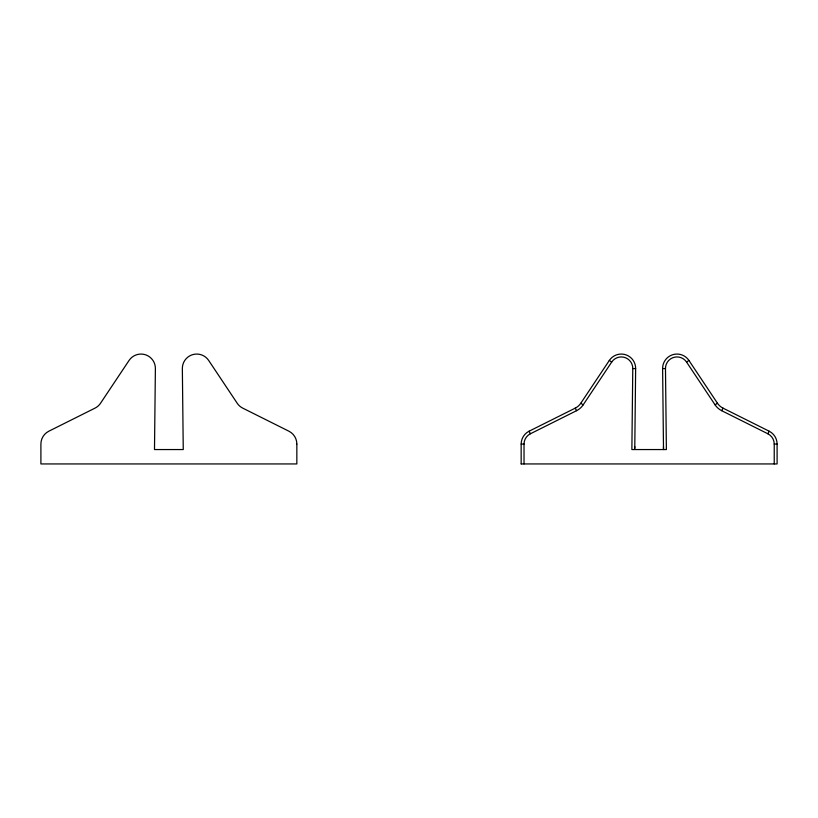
<?xml version="1.0" encoding="UTF-8"?>
<svg xmlns="http://www.w3.org/2000/svg" width="818" height="818" viewBox="0 0 818 818"><rect width="100%" height="100%" fill="white"/><g stroke="black" fill="none" stroke-linecap="round" stroke-linejoin="round"><path stroke-width="1.23" d="M634.768 448.192L634.778 446.679M521.158 463.939L521.158 444.062A14.376 14.376 0 0 1 529.103 431.198L575.259 408.131A14.376 14.376 0 0 0 580.79 403.243L609.308 360.462L611.7 362.057A11.503 11.503 0 0 1 632.774 368.57L631.874 449.552L666.384 449.552L665.484 368.57A11.503 11.503 0 0 1 686.558 362.057L688.94 360.472L717.468 403.243A14.376 14.376 0 0 0 723 408.131L769.155 431.198A14.376 14.376 0 0 1 777.1 444.062L777.1 463.939L521.168 463.939M634.768 448.816L635.647 368.601A14.376 14.376 0 0 0 609.308 360.462M774.227 444.062A11.503 11.503 0 0 0 767.867 433.775L721.711 410.697L723 408.141M767.867 433.775L769.145 431.209M524.031 463.939L524.031 444.062A11.503 11.503 0 0 1 530.391 433.775L576.547 410.697A17.25 17.25 0 0 0 583.183 404.838L611.7 362.057M686.558 362.057L715.075 404.838L717.458 403.254M663.51 449.552L662.611 368.601L665.484 368.57M521.168 444.062L524.031 444.062M777.09 444.062L774.227 444.062L774.227 463.939M632.774 368.57L635.637 368.601M580.8 403.254L583.183 404.838M575.259 408.141L576.547 410.697M529.113 431.209L530.391 433.775M663.49 448.816L663.48 446.679M296.842 444.062L296.842 463.939L40.9 463.939L40.9 444.062A14.376 14.376 0 0 1 48.845 431.198L95 408.131A14.376 14.376 0 0 0 100.532 403.243L129.05 360.462A14.376 14.376 0 0 1 155.389 368.601L154.49 449.552L183.252 449.552L182.353 368.601A14.376 14.376 0 0 1 208.692 360.462L237.21 403.243A14.376 14.376 0 0 0 242.742 408.131L288.897 431.198A14.376 14.376 0 0 1 296.842 444.062M662.611 368.601A14.376 14.376 0 0 1 688.95 360.462M721.711 410.697A17.25 17.25 0 0 1 715.075 404.838"/></g></svg>
